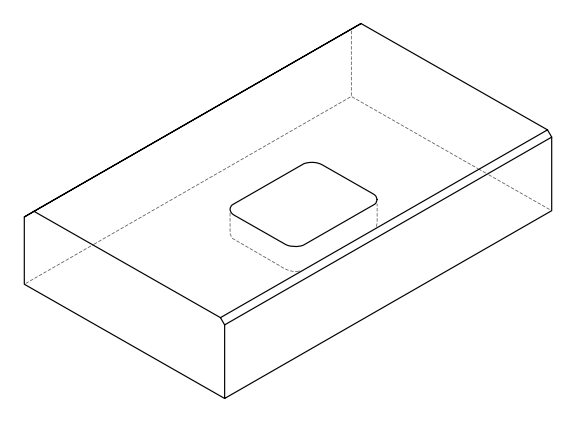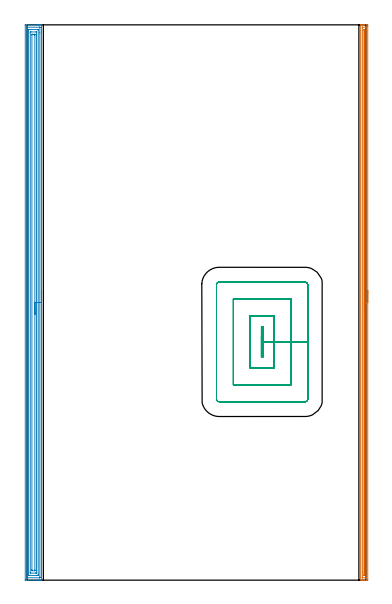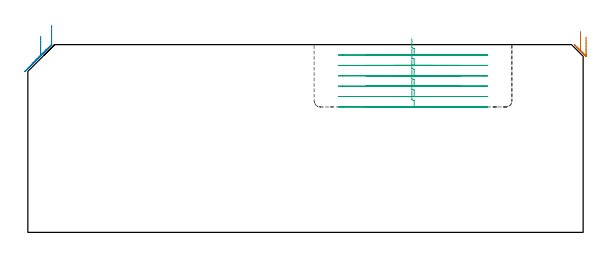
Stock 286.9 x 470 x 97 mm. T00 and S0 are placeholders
(PLAN: 3 operations, 1 tool changes, 41.1 min)
(1 AREA_MILL | FG_CHAMFER_SURFACE | UGT0205_001 | 11.43 min | 8461 mm3)
(2 AREA_MILL_1 | FG_CHAMFER_SURFACE_1 | UGT0205_001 | 19.1 min | 44743 mm3)
(3 MILL_RECTANGULAR_POCKET | POCKET_RECTANGULAR_STRAIGHT | NXT0201_007 | Follow Part, ap 6.25, ae 75% | 10.61 min | 408570 mm3)
(TOOL UGT0205_001 | Chamfer Mill 20 x 3 x 45 deg. | D20 FL50 Z2)
(TOOL NXT0201_007 | ENDMILL 25mm [R216.25-25050GCK54P 1620] | D25 R3 FL54 Z5)
(OP 1 AREA_MILL)
G17 G21 G94 G90
T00 M6
G54
G17 G0 G90 X288.4 Y245. S1061 M3
G43 Z107. H0
Z101.
G94 G1 Y244.962 Z100.128 F250.
Y244.848 Z99.264
Y244.659 Z98.412
Y244.397 Z97.58
Y244.063 Z96.774
Y243.66 Z96.
Y243.192 Z95.264
Y242.66 Z94.572
Y242.071 Z93.929
Y241.428 Z93.34
Y240.736 Z92.809
Y240. Z92.34
Y239.226 Z91.937
Y238.42 Z91.603
Y237.588 Z91.341
Y236.736 Z91.152
Y235.872 Z91.038
Y235. Z91.
Y0.612
X288.397 Y0.235 Z91.001
X288.392 Y0.01 Z91.004
X288.027 Y0. Z91.369
X285.4 Z93.994
X284.849 Z94.548
X284.524 Z94.872
X283.973 Z95.423
X283.648 Z95.746
X282.676 Z96.723
X282.536 Y0.002 Z96.856
X282.402 Y0.01 Z96.988
X282.4 Y0.165 Z97.
Y469.835
X282.402 Y469.99 Z96.988
X282.536 Y469.998 Z96.856
X282.676 Y470. Z96.723
X282.999 Z96.4
X283.648 Z95.746
X284.849 Z94.548
X285.4 Z93.994
X287.752 Z91.644
X288.027 Y469.997 Z91.369
X288.392 Y469.99 Z91.004
X288.397 Y469.765 Z91.001
X288.4 Y469.388 Z91.
Y469.008
Y235.
X286.986 Z92.414
X286.985 Y2.398 Z92.415
X286.981 Y2.037 Z92.419
X286.979 Y2.02 Z92.421
X286.967 Y2.01 Z92.433
X286.9 Y2.005 Z92.5
X286.796 Y2.001 Z92.604
X284.038 Y2. Z95.362
X283.874 Y2.003 Z95.526
X283.845 Y2.007 Z95.555
X283.821 Y2.013 Z95.579
X283.819 Y2.049 Z95.581
X283.815 Y2.227 Z95.585
X283.814 Y6.735 Z95.586
X283.815 Y467.602 Z95.585
X283.819 Y467.963 Z95.581
X283.821 Y467.98 Z95.579
X283.833 Y467.99 Z95.567
X283.9 Y467.995 Z95.5
X284.004 Y467.999 Z95.396
X286.762 Y468. Z92.638
X286.926 Y467.997 Z92.474
X286.955 Y467.993 Z92.445
X286.979 Y467.987 Z92.421
X286.981 Y467.951 Z92.419
X286.985 Y467.773 Z92.415
X286.986 Y463.255 Z92.414
Y235.
X285.572 Z93.828
X285.571 Y4.902 Z93.829
X285.567 Y4.183 Z93.833
X285.564 Y4.016 Z93.836
X285.4 Y4.01 Z94.
X285.235 Y4.018 Z94.165
X285.231 Y4.183 Z94.169
X285.229 Y4.358 Z94.171
Y465.098
X285.233 Y465.817 Z94.167
X285.236 Y465.984 Z94.164
X285.4 Y465.99 Z94.
X285.565 Y465.982 Z93.835
X285.569 Y465.817 Z93.831
X285.571 Y465.642 Z93.829
X285.572 Y235. Z93.828
Y234.128 Z93.867
Y233.264 Z93.98
Y232.412 Z94.169
Y231.58 Z94.432
Y230.774 Z94.765
Y230. Z95.168
Y229.264 Z95.637
Y228.572 Z96.168
Y227.929 Z96.757
Y227.34 Z97.401
Y226.808 Z98.093
Y226.34 Z98.828
Y225.937 Z99.602
Y225.603 Z100.408
Y225.341 Z101.24
Y225.152 Z102.092
Y225.038 Z102.957
Y225. Z103.828
G0 Z107.
M5
M2
(OP 2 AREA_MILL_1)
G17 G21 G94 G90
T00 M6
G54
G17 G0 G90 X12.3 Y245. S1061 M3
G43 Z107. H0
G94 G1 Y244.962 Z106.128 F250.
Y244.848 Z105.263
Y244.659 Z104.412
Y244.397 Z103.58
Y244.063 Z102.774
Y243.66 Z102.
Y243.191 Z101.264
Y242.66 Z100.572
Y242.071 Z99.929
Y241.428 Z99.339
Y240.736 Z98.808
Y240. Z98.34
Y239.226 Z97.937
Y238.42 Z97.603
Y237.588 Z97.341
Y236.736 Z97.152
Y235.872 Z97.038
Y235. Z97.
Y0.165
X12.298 Y0.01 Z96.988
X12.174 Y0.003 Z96.867
X12.044 Y0. Z96.743
X11.728 Z96.427
X11.08 Z95.775
X9.883 Z94.579
X9.333 Z94.026
X-1.154 Z83.543
X-1.433 Y0.004 Z83.264
X-1.492 Y0.01 Z83.205
X-1.499 Y0.071 Z83.199
X-1.5 Y0.612 Z83.2
Y469.388
X-1.494 Y469.934 Z83.204
X-1.492 Y469.99 Z83.206
X-1.429 Y470. Z83.268
X9.333 Z94.026
X9.883 Z94.579
X10.206 Z94.902
X10.757 Z95.453
X11.08 Z95.775
X12.044 Z96.743
X12.174 Y469.997 Z96.867
X12.298 Y469.99 Z96.988
X12.3 Y469.835 Z97.
Y235.
X10.886 Z95.586
X10.885 Y2.597 Z95.585
Y2.398
X10.88 Y2.051 Z95.58
X10.879 Y2.016 Z95.579
X10.828 Y2.01 Z95.528
X10.725 Y2.004 Z95.425
X10.595 Y2. Z95.295
X0.108 Y2.001 Z84.808
X-0.037 Y2.006 Z84.663
X-0.064 Y2.01 Z84.636
X-0.079 Y2.019 Z84.621
X-0.081 Y2.051 Z84.619
X-0.085 Y2.198 Z84.615
X-0.086 Y6.712 Z84.614
Y467.403
X-0.085 Y467.602 Z84.615
X-0.08 Y467.949 Z84.62
X-0.079 Y467.984 Z84.621
X-0.028 Y467.99 Z84.672
X0.075 Y467.996 Z84.775
X0.205 Y468. Z84.905
X10.692 Y467.999 Z95.392
X10.837 Y467.994 Z95.537
X10.864 Y467.99 Z95.564
X10.879 Y467.981 Z95.579
X10.881 Y467.949 Z95.581
X10.885 Y467.802 Z95.585
X10.886 Y463.285 Z95.586
Y235.
X9.471 Z94.171
Y4.935
X9.467 Y4.183 Z94.167
X9.465 Y4.048 Z94.165
X9.461 Y4.01 Z94.161
X9.422 Y4.007 Z94.122
X9.333 Y4.004 Z94.033
X8.638 Y4. Z93.338
X8.459 Z93.159
X1.467 Y4.001 Z86.167
X1.408 Y4.003 Z86.108
X1.36 Y4.007 Z86.06
X1.335 Y4.011 Z86.035
X1.334 Y4.042 Z86.034
X1.33 Y4.183 Z86.03
X1.329 Y4.325 Z86.029
Y465.065
X1.333 Y465.817 Z86.033
X1.335 Y465.952 Z86.035
X1.339 Y465.99 Z86.039
X1.378 Y465.993 Z86.078
X1.467 Y465.996 Z86.167
X2.162 Y466. Z86.862
X2.341 Z87.041
X9.333 Y465.999 Z94.033
X9.392 Y465.997 Z94.092
X9.44 Y465.993 Z94.14
X9.464 Y465.989 Z94.164
X9.466 Y465.958 Z94.166
X9.47 Y465.817 Z94.17
X9.471 Y465.675 Z94.171
Y235.
X8.057 Z92.757
X8.056 Y6.218 Z92.756
X8.054 Y6.09 Z92.754
X8.05 Y6.013 Z92.75
X8.006 Y6.01 Z92.706
X7.585 Y6. Z92.285
X7.555 Z92.255
X3.185 Z87.885
X2.801 Y6.007 Z87.501
X2.757 Y6.01 Z87.457
X2.749 Y6.036 Z87.449
X2.745 Y6.086 Z87.445
X2.743 Y6.135 Z87.443
X2.744 Y463.782 Z87.444
X2.746 Y463.91 Z87.446
X2.75 Y463.987 Z87.45
X2.794 Y463.99 Z87.494
X3.215 Y464. Z87.915
X3.245 Z87.945
X7.615 Z92.315
X7.999 Y463.993 Z92.699
X8.043 Y463.99 Z92.743
X8.05 Y463.964 Z92.75
X8.055 Y463.914 Z92.755
X8.057 Y463.865 Z92.757
Y235.
X6.643 Z91.343
Y8.648
X6.641 Y8.236 Z91.341
X6.638 Y8.031 Z91.338
X6.637 Y8.013 Z91.337
X6.617 Y8.009 Z91.317
X6.562 Y8.003 Z91.262
X6.471 Y8. Z91.171
X4.723 Z89.423
X4.25 Y8.003 Z88.95
X4.2 Y8.005 Z88.9
X4.169 Y8.009 Z88.869
X4.164 Y8.04 Z88.864
X4.16 Y8.219 Z88.86
X4.157 Y8.579 Z88.857
Y8.648
Y461.352
X4.159 Y461.764 Z88.859
X4.162 Y461.969 Z88.862
X4.163 Y461.987 Z88.863
X4.183 Y461.991 Z88.883
X4.238 Y461.997 Z88.938
X4.329 Y462. Z89.029
X4.963 Z89.663
X6.077 Z90.777
X6.55 Y461.997 Z91.25
X6.6 Y461.995 Z91.3
X6.631 Y461.991 Z91.331
X6.636 Y461.96 Z91.336
X6.639 Y461.781 Z91.339
X6.643 Y461.421 Z91.343
Y461.352
Y235.
Y234.128 Z91.381
Y233.263 Z91.495
Y232.412 Z91.684
Y231.58 Z91.946
Y230.774 Z92.28
Y230. Z92.683
Y229.264 Z93.152
Y228.572 Z93.683
Y227.929 Z94.272
Y227.34 Z94.915
Y226.808 Z95.607
Y226.34 Z96.343
Y225.937 Z97.117
Y225.603 Z97.923
Y225.341 Z98.755
Y225.152 Z99.607
Y225.038 Z100.471
Y225. Z101.343
G0 Z107.
M5
M2
(OP 3 MILL_RECTANGULAR_POCKET)
G17 G21 G94 G90
T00 M6
G54
G17 G0 G90 X198.4 Y206.375 S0 M3
G43 Z107. H1
Z100.
G94 G1 Y189. Z95.344 F250.
X199.6 Z95.023
Y201.65 Z91.633
Y214.3 F500.
X198.4
Y189.
X199.6
Y201.65
X209.1
Y223.8
X188.9
Y179.5
X209.1
Y201.65
X223.35
Y238.05
X174.65
Y165.25
X223.35
Y201.65
X237.6
Y250.
G3 X235.3 Y252.3 R2.3
G1 X162.7
G3 X160.4 Y250. R2.3
G1 Y153.3
G3 X162.7 Y151. R2.3
G1 X235.3
G3 X237.6 Y153.3 R2.3
G1 Y201.65
Y202.65
G0 X198.4 Y206.375 Z94.633
G1 Y189. Z89.978 F250.
X199.6 Z89.656
Y201.65 Z86.267
Y214.3 F500.
X198.4
Y189.
X199.6
Y201.65
X209.1
Y223.8
X188.9
Y179.5
X209.1
Y201.65
X223.35
Y238.05
X174.65
Y165.25
X223.35
Y201.65
X237.6
Y250.
G3 X235.3 Y252.3 R2.3
G1 X162.7
G3 X160.4 Y250. R2.3
G1 Y153.3
G3 X162.7 Y151. R2.3
G1 X235.3
G3 X237.6 Y153.3 R2.3
G1 Y201.65
Y202.65
G0 X198.4 Y206.375 Z89.267
G1 Y189. Z84.611 F250.
X199.6 Z84.29
Y201.65 Z80.9
Y214.3 F500.
X198.4
Y189.
X199.6
Y201.65
X209.1
Y223.8
X188.9
Y179.5
X209.1
Y201.65
X223.35
Y238.05
X174.65
Y165.25
X223.35
Y201.65
X237.6
Y250.
G3 X235.3 Y252.3 R2.3
G1 X162.7
G3 X160.4 Y250. R2.3
G1 Y153.3
G3 X162.7 Y151. R2.3
G1 X235.3
G3 X237.6 Y153.3 R2.3
G1 Y201.65
Y202.65
G0 X198.4 Y206.375 Z83.9
G1 Y189. Z79.244 F250.
X199.6 Z78.923
Y201.65 Z75.533
Y214.3 F500.
X198.4
Y189.
X199.6
Y201.65
X209.1
Y223.8
X188.9
Y179.5
X209.1
Y201.65
X223.35
Y238.05
X174.65
Y165.25
X223.35
Y201.65
X237.6
Y250.
G3 X235.3 Y252.3 R2.3
G1 X162.7
G3 X160.4 Y250. R2.3
G1 Y153.3
G3 X162.7 Y151. R2.3
G1 X235.3
G3 X237.6 Y153.3 R2.3
G1 Y201.65
Y202.65
G0 X198.4 Y206.375 Z78.533
G1 Y189. Z73.878 F250.
X199.6 Z73.556
Y201.65 Z70.167
Y214.3 F500.
X198.4
Y189.
X199.6
Y201.65
X209.1
Y223.8
X188.9
Y179.5
X209.1
Y201.65
X223.35
Y238.05
X174.65
Y165.25
X223.35
Y201.65
X237.6
Y250.
G3 X235.3 Y252.3 R2.3
G1 X162.7
G3 X160.4 Y250. R2.3
G1 Y153.3
G3 X162.7 Y151. R2.3
G1 X235.3
G3 X237.6 Y153.3 R2.3
G1 Y201.65
Y202.65
G0 X198.4 Y206.375 Z73.167
G1 Y189. Z68.511 F250.
X199.6 Z68.19
Y201.65 Z64.8
Y214.3 F500.
X198.4
Y189.
X199.6
Y201.65
X209.1
Y223.8
X188.9
Y179.5
X209.1
Y201.65
X223.35
Y238.05
X174.65
Y165.25
X223.35
Y201.65
X237.6
Y250.
G3 X235.3 Y252.3 R2.3
G1 X162.7
G3 X160.4 Y250. R2.3
G1 Y153.3
G3 X162.7 Y151. R2.3
G1 X235.3
G3 X237.6 Y153.3 R2.3
G1 Y201.65
Y202.65
G0 Z107.
M5
M2
